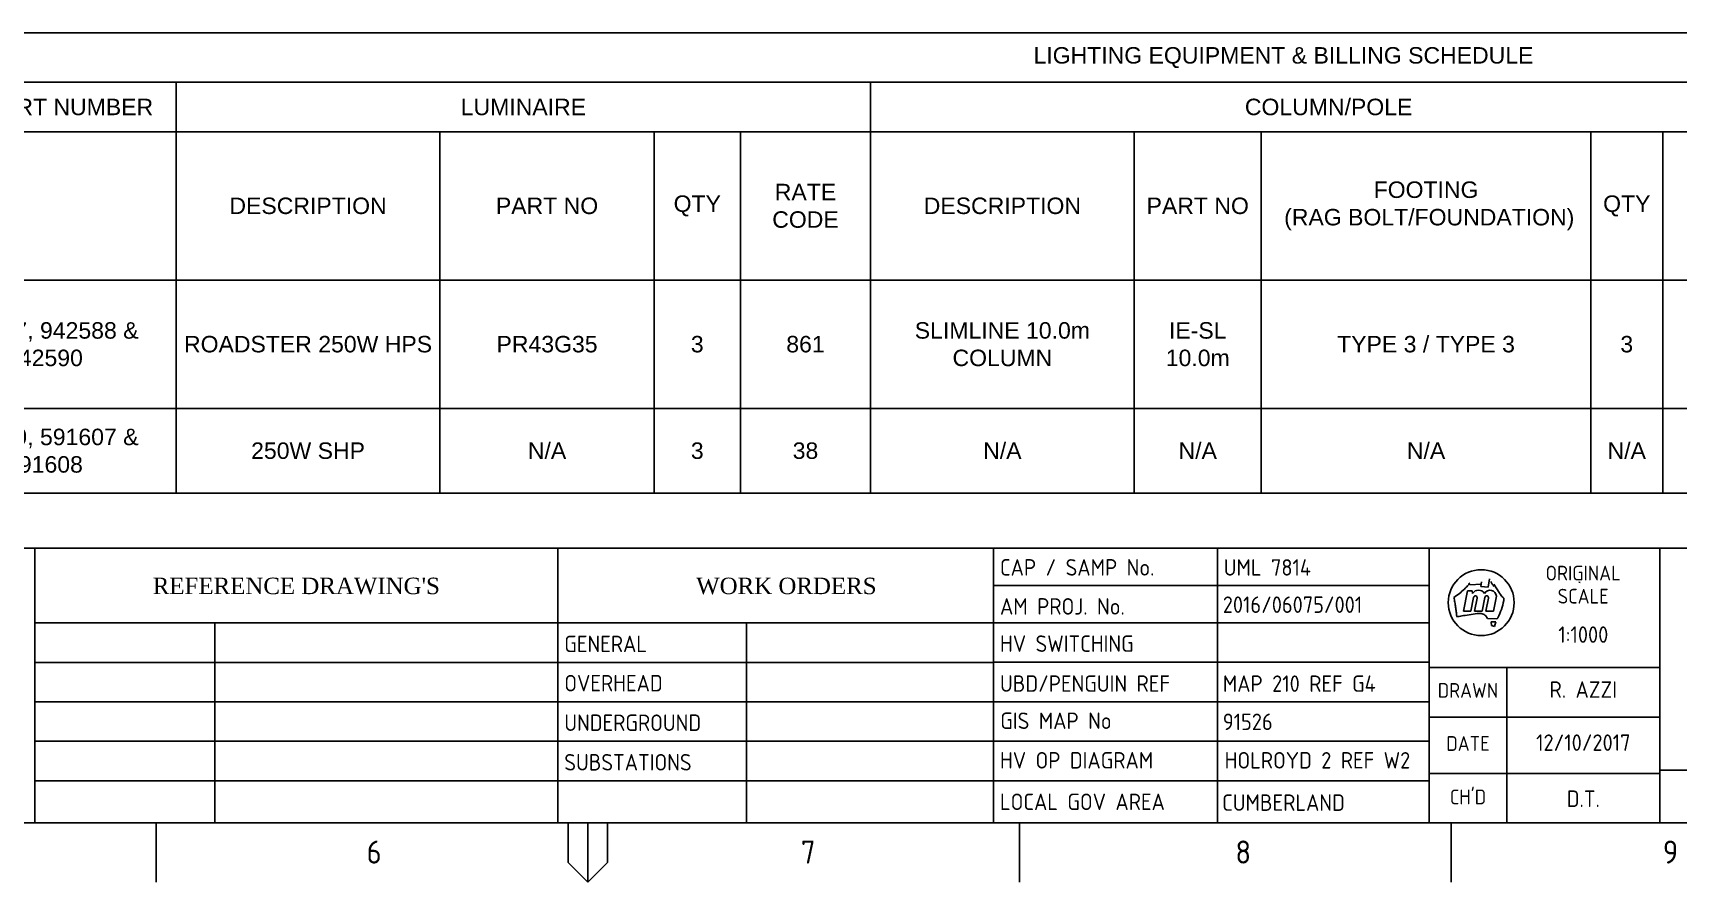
# Paper-space layout 'SHEET (2)' of a CAD drawing. Header units: metres, sheet in millimetres. Extents: x -21 to 813, y -3 to 583.
# Drawn here: x 311.9 to 561.6, y -3 to 125.8 of the extents above; entities that cross this region are included whole.
import ezdxf
from ezdxf.enums import TextEntityAlignment as Align

# ---------------------------------------------------------------- set-up
doc = ezdxf.new("R2010")
doc.units = ezdxf.units.M
doc.layers.get('0').update_dxf_attribs({"color": 6})
doc.layers.add('Notes', color=7, linetype='Continuous')
doc.layers.add('SupportsUG_SP_EXT', color=7, linetype='Continuous')
doc.styles.add('iecISOCP', font='isocp.shx')
doc.styles.add('iecTimesNewRoman', font='times.ttf')
doc.styles.get("Standard").update_dxf_attribs({"font": 'arial.ttf'})

# ---------------------------------------------------------------- blocks, each defined once
blk = doc.blocks.new('A1_FRAME_TITLE')
at = {"layer": 'Notes', "color": 7, "linetype": 'Continuous'}
for p, q in [((332.78, 47.62), (332.78, 5.97)), ((412.12, 47.62), (412.12, 5.97)), ((478.24, 47.62), (478.24, 5.97)), ((544.37, 47.62), (544.37, 5.97)), ((544.37, 41.97), (544.37, 5.97)), ((544.37, 29.54), (579.37, 29.54)), ((351.17, -3.03), (351.17, 5.97)), ((413.68, 5.97), (413.68, -0.03)), ((416.68, -3.03), (416.68, 5.97)), ((419.68, -0.03), (419.68, 5.97)), ((482.19, 5.97), (482.19, -3.03)), ((547.7, 5.97), (547.7, -3.03)), ((413.68, -0.03), (416.68, -3.03)), ((416.68, -3.03), (419.68, -0.03))]:
    blk.add_line(p, q, dxfattribs=at)
at = {"layer": 'Notes', "color": 7}
for p, q in [((512.26, 47.62), (512.26, 5.97)), ((544.37, 5.97), (544.37, 47.62)), ((579.37, 5.97), (579.37, 47.62)), ((552.33, 42.52), (552.22, 41.82)), ((553.35, 41.71), (553.55, 42.96)), ((567.1, 42.48), (567.3, 42.44)), ((478.24, 41.97), (544.37, 41.97)), ((549.56, 38.09), (550.17, 41.17)), ((550.17, 41.17), (550.92, 41.17)), ((550.56, 42.05), (552.33, 42.16)), ((551.11, 40.17), (550.7, 38.09)), ((550.92, 41.17), (550.97, 40.77)), ((551.27, 38.09), (551.66, 40.06)), ((552.22, 41.82), (553.35, 41.71)), ((552.83, 40.17), (552.41, 38.09)), ((552.98, 38.09), (553.37, 40.06)), ((554.57, 40.35), (554.12, 38.09)), ((554.18, 42.18), (555.01, 40.9)), ((550.7, 38.09), (549.56, 38.09)), ((552.41, 38.09), (551.27, 38.09)), ((554.12, 38.09), (552.98, 38.09)), ((332.81, 36.33), (478.24, 36.33)), ((360.07, 36.33), (360.07, 5.97)), ((440.78, 36.33), (440.78, 5.97)), ((478.24, 36.33), (544.37, 36.33)), ((554.62, 36.89), (553.22, 36.97)), ((553.22, 36.97), (554.62, 36.89)), ((554.62, 36.89), (553.22, 36.97)), ((553.85, 35.89), (553.78, 36.47)), ((553.78, 36.47), (554.51, 36.47)), ((554.3, 35.74), (553.85, 35.89)), ((554.51, 36.47), (554.3, 35.74)), ((332.78, 30.28), (478.24, 30.28)), ((478.24, 30.33), (544.37, 30.33)), ((556.15, 5.97), (556.15, 29.54)), ((478.24, 24.33), (332.78, 24.33)), ((478.24, 24.33), (544.37, 24.33)), ((544.37, 21.97), (579.37, 21.97)), ((478.24, 18.33), (332.78, 18.33)), ((478.24, 18.33), (544.37, 18.33)), ((544.37, 13.47), (579.37, 13.47)), ((579.37, 13.97), (614.37, 13.97)), ((478.24, 12.33), (332.78, 12.33)), ((478.24, 12.33), (544.37, 12.33))]:
    blk.add_line(p, q, dxfattribs=at)
at = {"layer": 'Notes', "color": 7, "linetype": 'Continuous', "flags": 128}
for points in [[(123.8, 47.62), (824.37, 47.62)], [(123.8, 5.97), (824.37, 5.97)]]:
    blk.add_lwpolyline(points, dxfattribs=at)
at = {"layer": 'Notes', "color": 7}
for centre, radius, start, end in [((552.27, 39.37), 5, 0, 180), ((578.7, 57.06), 28.87, 210.1483, 211.8601), ((542.41, 49.09), 10.59, 302.5841, 308.1576), ((527.29, 35.61), 21.32, 10.3053, 12.3306), ((542.41, 49.09), 10.59, 308.157, 313.7305), ((545.21, 46.16), 6.54, 313.7309, 319.3045), ((545.21, 46.16), 6.54, 319.3047, 324.8782), ((551.87, 40.21), 1.06, 31.7884, 148.2116), ((551.39, 40.11), 0.28, 348.6911, 168.6911), ((553.61, 40.3), 0.961, 2.5982, 150.8098), ((553.1, 40.11), 0.28, 348.6911, 168.6911), ((477.01, -10.21), 93.25, 33.1096, 33.2341), ((558.55, 42.96), 4.09, 213.1151, 222.4146), ((555.89, 40.53), 0.484, 222.42, 236.4422), ((556.07, 40.81), 0.815, 236.4359, 244.7422), ((554.11, 40.04), 1.61, 354.1436, 1.0342), ((552.27, 39.37), 5, 180, 0), ((527.29, 35.61), 21.32, 8.2795, 10.3048), ((528.59, 35.8), 20.01, 6.2539, 8.2792), ((528.59, 35.8), 20.01, 4.2291, 6.2543), ((546.76, 59.88), 22.65, 277.7418, 280.8825), ((551.91, 33.09), 4.63, 85.4613, 100.8824), ((552.2, 36.78), 0.924, 46.5875, 85.4612), ((551.36, 35.89), 2.16, 30.1885, 46.5879), ((548.02, 40.74), 7.69, 331.5942, 341.8897), ((542.7, 42.48), 13.29, 341.8901, 347.8434), ((553.96, 40.06), 1.76, 347.8434, 354.1409), ((548.72, 39.42), 2.15, 265.1734, 270.0504), ((548.72, 39.51), 2.24, 270.0438, 274.7322), ((548.65, 40.42), 3.15, 274.7358, 283.0812), ((550.47, 32.55), 4.93, 97.7419, 103.0814), ((554.13, 37.45), 0.75, 311.6083, 321.0792), ((554.18, 37.41), 0.675, 321.0838, 331.5982)]:
    blk.add_arc(centre, radius, start, end, dxfattribs=at)
at = {"color": 7}
blk.add_attdef('DRAFT_NUM', (29.9, 23.29), '', height=2.5, rotation=90, dxfattribs=at)
at = {"layer": 'Notes', "color": 7}
for s, height, style, p in [('CAP / SAMP No.', 2.5, 'iecISOCP', (479.24, 43.47)), ('WORK ORDERS', 2.5, 'iecTimesNewRoman', (433.13, 40.66)), ('AM PROJ. No.', 2.5, 'iecISOCP', (479.24, 37.55)), ('GENERAL', 2.5, 'iecISOCP', (413.12, 31.86)), ('HV SWITCHING', 2.5, 'iecISOCP', (479.24, 31.9)), ('OVERHEAD', 2.5, 'iecISOCP', (413.12, 25.9)), ('UBD/PENGUIN REF', 2.5, 'iecISOCP', (479.24, 25.84)), ('GIS MAP No', 2.5, 'iecISOCP', (479.29, 20.2)), ('UNDERGROUND', 2.5, 'iecISOCP', (413.12, 19.9)), ('SUBSTATIONS', 2.5, 'iecISOCP', (413.12, 13.9)), ('HV OP DIAGRAM', 2.5, 'iecISOCP', (479.24, 14.2)), ('LOCAL GOV AREA', 2.5, 'iecISOCP', (479.24, 7.9)), ('6', 3.5, 'iecISOCP', (383.12, -0.22)), ('7', 3.5, 'iecISOCP', (449.03, -0.22)), ('8', 3.5, 'iecISOCP', (514.97, -0.22)), ('9', 3.5, 'iecISOCP', (579.84, -0.22))]:
    blk.add_text(s, height=height, dxfattribs=dict(at, style=style)).set_placement(p)
for s, height, style, p in [('ORIGINAL', 2.24, 'iecISOCP', (567.74, 42.73)), ("REFERENCE DRAWING'S", 2.5, 'iecTimesNewRoman', (372.45, 40.66)), ('SCALE', 2.24, 'iecISOCP', (567.74, 39.23)), ('DRAWN', 2.24, 'iecISOCP', (550.26, 24.93)), ('DATE', 2.24, 'iecISOCP', (550.26, 16.88)), ("CH'D", 2.24, 'iecISOCP', (550.26, 8.77))]:
    blk.add_text(s, height=height, dxfattribs=dict(at, style=style)).set_placement(p, align=Align.CENTER)
at = {"layer": 'Notes', "color": 7, "style": 'iecISOCP', "flags": 8}
blk.add_attdef('VERSION_NO', text='', height=2.5, rotation=90, dxfattribs=at).set_placement((302.04, 43.81), align=Align.MIDDLE_CENTER)
at = {"layer": 'Notes', "color": 7, "style": 'iecISOCP'}
for tag, p in [('CAP_NO', (513.19, 43.46)), ('IE_NUM', (513.05, 37.81)), ('REF_No_1', (335.24, 32.31)), ('REF_1', (362.52, 32.31)), ('GEN_WO', (441.71, 31.76)), ('HV_SWITCH', (513.46, 32.16)), ('REF_No_2', (335.24, 26.31)), ('REF_2', (362.52, 26.31)), ('OH_WO', (441.71, 25.81)), ('UBD_REF', (513.05, 25.83)), ('REF_No_3', (335.24, 20.31)), ('REF_3', (362.52, 20.31)), ('UG_WO', (441.71, 20.05)), ('GIS_MAP_No', (513.05, 20.04)), ('REF_No_4', (335.24, 14.31)), ('REF_4', (362.52, 14.31)), ('SUB_WO', (441.71, 13.81)), ('HV_OP_DIAG', (513.33, 14.2)), ('LGA', (512.95, 7.78)), ('ExportID', (9.08, 2.39))]:
    blk.add_attdef(tag, p, '', height=2.5, dxfattribs=at)
for tag, height, p in [('T1', 3.5, (684.37, 39.47)), ('T2', 3.5, (684.37, 34.35)), ('scale', 2.5, (567.76, 33.27)), ('T3', 3.5, (684.37, 28.92)), ('DRAWN', 2.5, (567.76, 24.93)), ('T4', 3.5, (684.37, 23.66)), ('T5', 3.5, (684.37, 18.23)), ('REV', 5, (820.05, 17.1)), ('DATE', 2.5, (567.76, 16.88)), ('T6', 3.5, (684.37, 12.97)), ('CHD', 2.5, (567.76, 8.37)), ('DESIGN', 2.5, (605.62, 9.15))]:
    blk.add_attdef(tag, text='', height=height, dxfattribs=at).set_placement(p, align=Align.CENTER)
blk.add_attdef('NUM', text='', height=7, dxfattribs=at).set_placement((792.37, 20.12), align=Align.MIDDLE_CENTER)
for tag, p in [('NS', (790.71, 8.12)), ('SHTS', (805.41, 8.12))]:
    blk.add_attdef(tag, text='', height=2.5, dxfattribs=at).set_placement(p, align=Align.MIDDLE)
at = {"layer": 'Notes', "color": 7, "style": 'iecISOCP', "flags": 1}
for tag, p in [('ProjectType', (14.17, -26.8)), ('ProjectNumber', (23.56, -26.82)), ('DrawingNumber', (35.51, -26.8)), ('ProjectDescription', (47.56, -26.83)), ('ExportDate', (60.28, -26.79)), ('ExportUserName', (69.15, -26.8)), ('DesignerCompanyName', (81.48, -26.79)), ('ExportAreaOfInterest', (97.1, -26.81)), ('GIS_SUCCESS', (112, -26.78)), ('CAD_SUCCESS', (121.79, -26.78)), ('DEPOTCODE', (132.11, -26.88)), ('ExportCategories', (140.08, -26.8)), ('Comments', (154.38, -26.88))]:
    blk.add_attdef(tag, p, '', height=1, dxfattribs=at)
blk = doc.blocks.new('*T246')
at = {"layer": 'Notes', "color": 0, "linetype": 'ByBlock', "lineweight": -2, "transparency": 16777216}
for p, q in [((0, 0), (586.73, 0)), ((0, 0), (0, -69.82)), ((586.73, 0), (586.73, -69.82)), ((0, -7.5), (586.73, -7.5)), ((15.78, -7.5), (15.78, -69.82)), ((45.33, -7.5), (45.33, -69.82)), ((85.33, -7.5), (85.33, -69.82)), ((125.33, -7.5), (125.33, -69.82)), ((230.7, -7.5), (230.7, -69.82)), ((369.73, -7.5), (369.73, -69.82)), ((475.89, -7.5), (475.89, -69.82)), ((500.97, -7.5), (500.97, -69.82)), ((520.64, -7.5), (520.64, -69.82)), ((546.73, -7.5), (546.73, -69.82)), ((45.33, -15), (475.89, -15)), ((165.33, -15), (165.33, -69.82)), ((197.87, -15), (197.87, -69.82)), ((210.94, -15), (210.94, -69.82)), ((270.7, -15), (270.7, -69.82)), ((290, -15), (290, -69.82)), ((340, -15), (340, -69.82)), ((350.91, -15), (350.91, -69.82)), ((409.73, -15), (409.73, -69.82)), ((439.73, -15), (439.73, -69.82)), ((464.8, -15), (464.8, -69.82)), ((0, -37.5), (586.73, -37.5)), ((0, -56.98), (586.73, -56.98)), ((0, -69.82), (586.73, -69.82))]:
    blk.add_line(p, q, dxfattribs=at)
at = {"layer": 'Notes', "color": 0, "transparency": 16777216, "char_height": 2.5, "attachment_point": 5}
for s, insert, width in [('LIGHTING EQUIPMENT & BILLING SCHEDULE', (293.36, -3.75), 583.7265), ('SL NUMBER', (65.33, -11.25), 37), ('SUPPORT NUMBER', (105.33, -11.25), 37), ('LUMINAIRE', (178.01, -11.25), 102.3678), ('COLUMN/POLE', (300.21, -11.25), 136.0336), ('BRACKET/OUTREACH', (422.81, -11.25), 103.1613), ('ITEM ID', (7.89, -22.5), 12.7801), ('STATE', (30.55, -22.5), 26.5478), ('COLOR', (488.43, -22.5), 22.0785), ('UPCAST', (510.8, -22.5), 16.6691), ('CATEGORY', (533.68, -22.5), 23.0883), ('CHARGE TO', (566.73, -22.5), 37), ('DESCRIPTION', (145.33, -26.25), 37), ('PART NO', (181.6, -26.25), 29.5439), ('QTY', (204.4, -26.25), 10.0653), ('RATE CODE', (220.82, -26.25), 16.7587), ('DESCRIPTION', (250.7, -26.25), 37), ('PART NO', (280.35, -26.25), 16.3087), ('FOOTING\\P (RAG BOLT/FOUNDATION)', (315, -26.25), 47), ('QTY', (345.46, -26.25), 7.9055), ('RATE CODE', (360.32, -26.25), 15.8195), ('DESCRIPTION', (389.73, -26.25), 37), ('PART NO', (424.73, -26.25), 27), ('RATE CODE', (452.26, -26.25), 22.0708), ('QTY', (470.35, -26.25), 8.0905), ('4.5m CURVED OUTREACH MAJOR ROAD', (389.73, -47.24), 37), ('275468, 275469 & 275470', (65.33, -47.24), 37), ('942587, 942588 & 942590', (105.33, -47.24), 37), ('SLIMLINE 10.0m COLUMN', (250.7, -47.24), 37), ('IE-SL 10.0m', (280.35, -47.24), 16.3087), ('CUMBERLAND COUNCIL ', (566.73, -47.24), 37), ('NEW', (30.55, -47.24), 26.5478), ('ROADSTER 250W HPS', (145.33, -47.24), 37), ('PR43G35', (181.6, -47.24), 29.5439), ('3', (204.4, -47.24), 10.0653), ('861', (220.82, -47.24), 16.7587), ('TYPE 3 / TYPE 3', (315, -47.24), 47), ('3', (345.46, -47.24), 7.9055), ('996', (360.32, -47.24), 15.8195), ('IE4.5CPS/32', (424.73, -47.24), 27), ('991', (452.26, -47.24), 22.0708), ('3', (470.35, -47.24), 8.0905), ('GALVANISED', (488.43, -47.24), 22.0785), ('5%%D', (510.8, -47.24), 16.6691), ('V5', (533.68, -47.24), 23.0883), ('REMOVE', (30.55, -63.4), 26.5478), ('51546, 52146 & \\P51549', (65.33, -63.4), 37), ('728689, 591607 & 591608', (105.33, -63.4), 37), ('250W SHP', (145.33, -63.4), 37), ('N/A', (181.6, -63.4), 29.5439), ('3', (204.4, -63.4), 10.0653), ('38', (220.82, -63.4), 16.7587), ('N/A', (250.7, -63.4), 37), ('N/A', (280.35, -63.4), 16.3087), ('N/A', (315, -63.4), 47), ('N/A', (345.46, -63.4), 7.9055), ('N/A', (360.32, -63.4), 15.8195), ('MAJOR BRACKET', (389.73, -63.4), 37), ('N/A', (424.73, -63.4), 27), ('225', (452.26, -63.4), 22.0708), ('3', (470.35, -63.4), 8.0905), ('N/A', (488.43, -63.4), 22.0785), ('N/A', (510.8, -63.4), 16.6691), ('N/A', (533.68, -63.4), 23.0883), ('CUMBERLAND COUNCIL ', (566.73, -63.4), 37)]:
    blk.add_mtext(s, dxfattribs=dict(at, insert=insert, width=width))

psp = doc.layouts.new('SHEET (2)')

# ---------------------------------------------------------------- block references
psp.add_blockref('*T246', (208.35, 125.81))
at = {"layer": 'SupportsUG_SP_EXT'}
ref = psp.add_blockref('A1_FRAME_TITLE', (-20.55, 0), dxfattribs=at)
ref.add_attrib('DRAWN', 'R. AZZI', dxfattribs={"layer": 'Notes', "color": 7, "height": 2.5, "style": 'iecISOCP'}).set_placement((547.21, 24.93), align=Align.CENTER)
ref.add_attrib('DATE', '12/10/2017', dxfattribs={"layer": 'Notes', "color": 7, "height": 2.5, "style": 'iecISOCP'}).set_placement((547.21, 16.88), align=Align.CENTER)
ref.add_attrib('CHD', 'D.T.', dxfattribs={"layer": 'Notes', "color": 7, "height": 2.5, "style": 'iecISOCP'}).set_placement((547.21, 8.37), align=Align.CENTER)
ref.add_attrib('scale', '1:1000', dxfattribs={"layer": 'Notes', "color": 7, "height": 2.5, "style": 'iecISOCP'}).set_placement((547.21, 33.27), align=Align.CENTER)
ref.add_attrib('CAP_NO', 'UML 7814', (492.64, 43.46), dxfattribs={"layer": 'Notes', "color": 7, "height": 2.5, "style": 'iecISOCP'})
ref.add_attrib('IE_NUM', '2016/06075/001', (492.5, 37.81), dxfattribs={"layer": 'Notes', "color": 7, "height": 2.5, "style": 'iecISOCP'})
ref.add_attrib('UBD_REF', 'MAP 210 REF G4', (492.5, 25.83), dxfattribs={"layer": 'Notes', "color": 7, "height": 2.5, "style": 'iecISOCP'})
ref.add_attrib('GIS_MAP_No', '91526', (492.5, 20.04), dxfattribs={"layer": 'Notes', "color": 7, "height": 2.5, "style": 'iecISOCP'})
ref.add_attrib('HV_OP_DIAG', 'HOLROYD 2 REF W2', (492.78, 14.2), dxfattribs={"layer": 'Notes', "color": 7, "height": 2.5, "style": 'iecISOCP'})
ref.add_attrib('LGA', 'CUMBERLAND', (492.4, 7.78), dxfattribs={"layer": 'Notes', "color": 7, "height": 2.5, "style": 'iecISOCP'})

doc.saveas('drawing.dxf')
